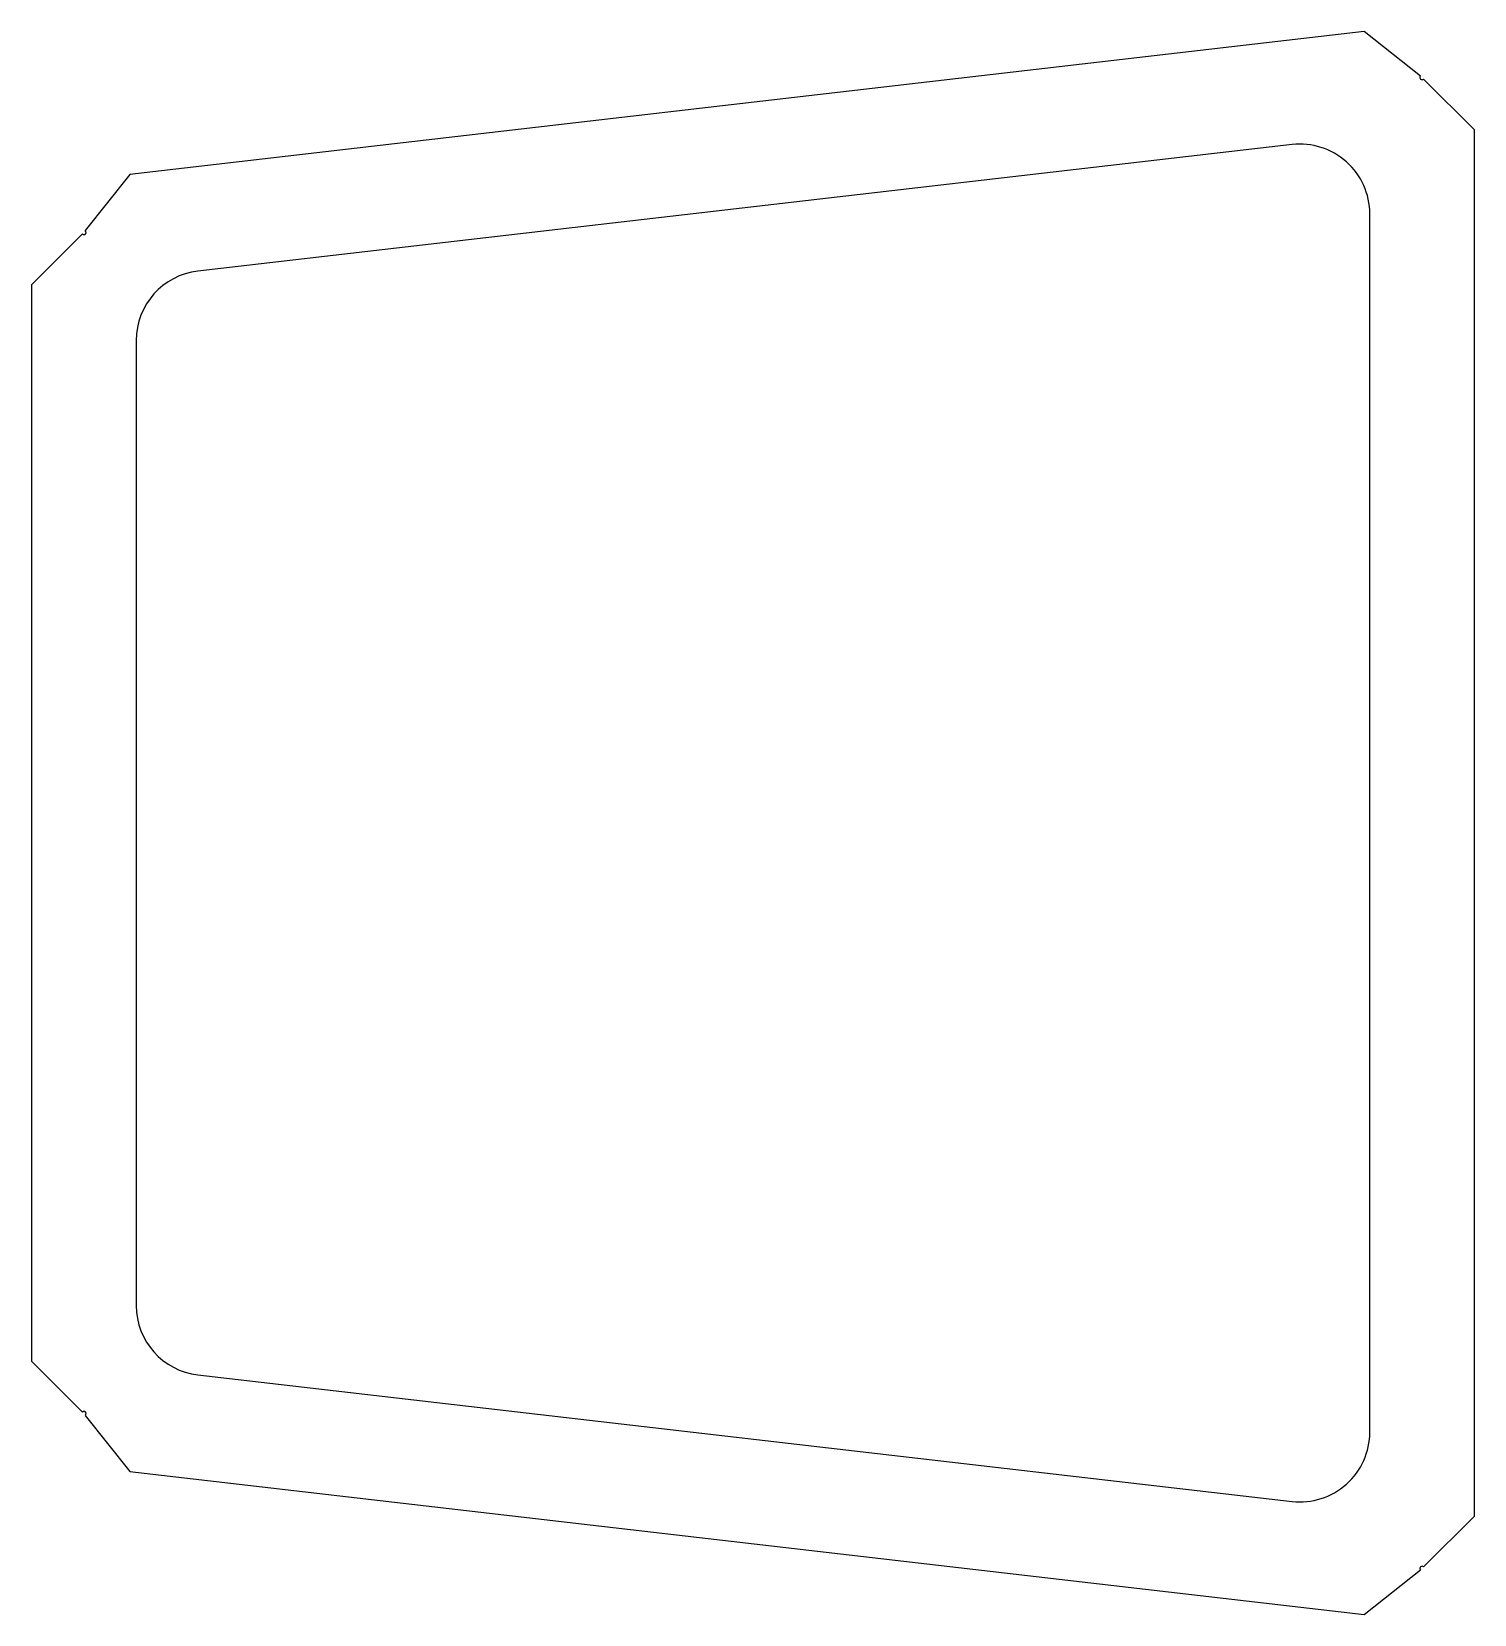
# Model space of a CAD drawing. Header units: inches. Extents: x 2 to 22.7, y 2 to 24.7.
import ezdxf

# ---------------------------------------------------------------- set-up
doc = ezdxf.new("R2010")
doc.units = ezdxf.units.IN
doc.header["$MEASUREMENT"] = 0
doc.layers.get('0').update_dxf_attribs({"linetype": 'CONTINUOUS'})

msp = doc.modelspace()

# ---------------------------------------------------------------- linework, layer by layer
for p, q in [((21.106, 24.693, 0.025), (3.409, 22.646, 0.025)), ((21.913, 24.053, 0.025), (21.106, 24.693, 0.025)), ((22.688, 23.284, 0.025), (21.96, 24.012, 0.025)), ((22.688, 3.409, 0.025), (22.688, 23.284, 0.025)), ((20.073, 23.073), (4.385, 21.259)), ((3.409, 22.646, 0.025), (2.769, 21.84, 0.025)), ((21.188, 4.613), (21.188, 22.08)), ((2.728, 21.793, 0.025), (2, 21.065, 0.025)), ((2, 21.065, 0.025), (2, 5.628, 0.025)), ((3.5, 20.266), (3.5, 6.427)), ((2, 5.628, 0.025), (2.728, 4.9, 0.025)), ((4.385, 5.434), (20.073, 3.62)), ((2.769, 4.853, 0.025), (3.409, 4.046, 0.025)), ((3.409, 4.046, 0.025), (21.106, 2, 0.025)), ((21.96, 2.681, 0.025), (22.688, 3.409, 0.025)), ((21.106, 2, 0.025), (21.913, 2.639, 0.025))]:
    msp.add_line(p, q)
for centre, radius, start, end in [((21.938, 24.034, 0.025), 0.0312, 141.6, 315), ((20.188, 22.08), 1, 0, 96.5961), ((2.75, 21.815, 0.025), 0.0312, 225, 51.6), ((4.5, 20.266), 1, 96.5961, 180), ((4.5, 6.427), 1, 180, 263.4039), ((2.75, 4.878, 0.025), 0.0312, 308.4, 135), ((20.188, 4.613), 1, 263.4039, 0), ((21.938, 2.659, 0.025), 0.0312, 45, 218.4)]:
    msp.add_arc(centre, radius, start, end)

doc.saveas('drawing.dxf')
